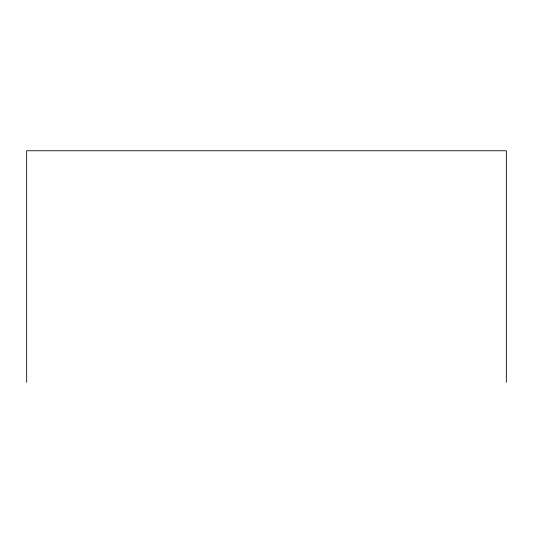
<?xml version="1.0" encoding="UTF-8"?>
<svg xmlns="http://www.w3.org/2000/svg" width="533" height="533" viewBox="0 0 533 533"><rect width="100%" height="100%" fill="white"/><g stroke="black" fill="none" stroke-linecap="round" stroke-linejoin="round"><path stroke-width="0.8" d="M506.35 382.241L506.35 150.759L26.65 150.759L26.65 382.241"/></g></svg>
